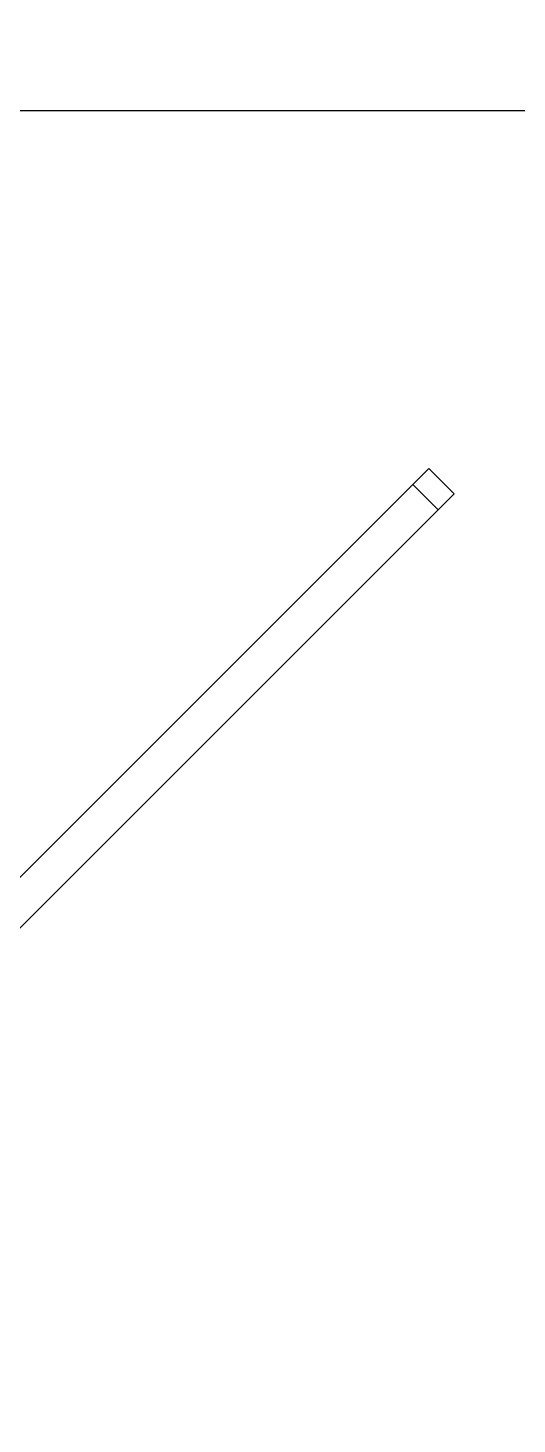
# Model space of a CAD drawing. Header units: inches. Extents: x -233729 to 737493, y -275239 to 196021.
# Drawn here: x 478284.4 to 478420.7, y 16189.6 to 16578.9 of the extents above; entities that cross this region are included whole.
import ezdxf

# ---------------------------------------------------------------- set-up
doc = ezdxf.new("R2010")
doc.units = ezdxf.units.IN
doc.header["$MEASUREMENT"] = 0
doc.layers.add('P_AX', color=7, linetype='Continuous')

# ---------------------------------------------------------------- blocks, each defined once
blk = doc.blocks.new('A$C48CB4C16')
at = {"layer": 'P_AX', "color": 6, "linetype": 'ByBlock', "lineweight": -2}
for p, q in [((3704.78, 4516.81, 710.66), (3917.3, 4729.33, 710.66)), ((3711.85, 4509.74, 710.66), (3924.37, 4722.26, 710.66)), ((3704.78, 4516.81, 710.66), (3700.34, 4512.38, 710.66)), ((3711.85, 4509.74, 710.66), (3704.78, 4516.81, 710.66)), ((3707.41, 4505.31, 710.66), (3700.34, 4512.38, 710.66)), ((3711.85, 4509.74, 710.66), (3707.41, 4505.31, 710.66)), ((3640.56, 4405.53, 710.66), (4560.56, 4405.53, 710.66))]:
    blk.add_line(p, q, dxfattribs=at)
at = {"layer": 'P_AX', "color": 6}
for radius in [4100.56, 761.79]:
    blk.add_circle((4100.56, 4905.53, 710.66), radius, dxfattribs=at)

msp = doc.modelspace()

# ---------------------------------------------------------------- block references
at = {"color": 1, "rotation": 180.0000000029513}
msp.add_blockref('A$C48CB4C16', (482103.53833, 20961.31664, -710.66459), dxfattribs=at)

doc.saveas('drawing.dxf')
